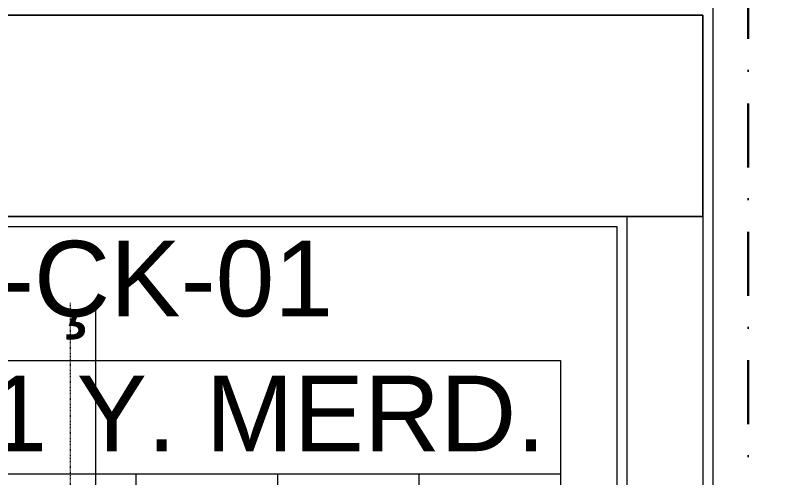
# Model space of a CAD drawing. Extents: x -3709 to 34975, y -230 to 8245.
# Drawn here: x 31241.8 to 31392.1, y 570.5 to 662.4 of the extents above; entities that cross this region are included whole.
import ezdxf
from ezdxf.enums import TextEntityAlignment as Align

# ---------------------------------------------------------------- set-up
doc = ezdxf.new("R2010")
doc.units = 0
doc.linetypes.add('DASHDOT', pattern=[25.4, 12.7, -6.35, 0, -6.35])
doc.linetypes.add('DOT2', pattern=[0.125, 0, -0.125])
doc.layers.get('0').update_dxf_attribs({"color": 9, "lineweight": 9})
for name, color, linetype, lineweight in [('00', 9, 'Continuous', 9), ('01', 9, 'Continuous', 9), ('14', 9, 'Continuous', 9), ('19', 9, 'Continuous', 9), ('19D', 9, 'DOT2', 9), ('21_MAHAL', 9, 'Continuous', 9), ('35', 9, 'Continuous', 9), ('E-KABLO', 7, 'Continuous', 30)]:
    doc.layers.add(name, color=color, linetype=linetype, lineweight=lineweight)
doc.styles.add('Arial', font='arial.ttf', dxfattribs={"height": 2.5})
doc.styles.add('MuuM_TEXT-STANDART', font='ARIALN.TTF')

# ---------------------------------------------------------------- blocks, each defined once
blk = doc.blocks.new('0_roomno2')
blk.add_lwpolyline([(19.375, -10.5), (0, -10.5), (0, 0), (19.375, 0)], close=True)
for points in [[(0, -3), (19.375, -3)], [(8.125, -3), (8.125, -10.5)], [(11.875, -3), (11.875, -10.5)], [(15.625, -3), (15.625, -10.5)], [(0, -6.75), (8.125, -6.75)]]:
    blk.add_lwpolyline(points)
at = {"style": 'MuuM_TEXT-STANDART', "width": 0.6}
blk.add_text('H:', height=1.5, dxfattribs=at).set_placement((0.35, -8.608), align=Align.MIDDLE_LEFT)
at = {"style": 'Arial'}
blk.add_attdef('ODANO', (0, 1.17), '', height=2, dxfattribs=at)
blk.add_attdef('MEKANADI', text='', height=2, dxfattribs=at).set_placement((0.35, -3), align=Align.BOTTOM_LEFT)
at = {"style": 'MuuM_TEXT-STANDART', "width": 0.6}
for tag, p in [('YER01', (10, -4.5)), ('TAVAN01', (13.75, -4.5)), ('DUVAR01', (17.5, -4.5)), ('YER02', (10, -6.75)), ('TAVAN02', (13.75, -6.75)), ('DUVAR02', (17.5, -6.75)), ('YER03', (10, -9)), ('TAVAN03', (13.75, -9)), ('DUVAR03', (17.5, -9))]:
    blk.add_attdef(tag, text='', height=1.5, dxfattribs=at).set_placement(p, align=Align.MIDDLE_CENTER)
for tag, p in [('M2', (0.35, -4.875)), ('TEMIZTAVANYUKSEKLIGI', (1.8, -8.608))]:
    blk.add_attdef(tag, text='', height=1.5, dxfattribs=at).set_placement(p, align=Align.MIDDLE_LEFT)
blk = doc.blocks.new('MERDVN2.KAT')
at = {"layer": '19', "linetype": 'Continuous'}
blk.add_lwpolyline([(17212.84, -297.5), (17212.84, -179.5)], dxfattribs=at)
at = {"layer": '19D'}
blk.add_lwpolyline([(17207.84, -302.5), (17207.84, -179.5)], dxfattribs=at)

msp = doc.modelspace()

# ---------------------------------------------------------------- linework, layer by layer
at = {"layer": '00'}
msp.add_lwpolyline([(31378.33, 622.4), (31378.33, 622.4), (31378.33, 622.4), (31378.33, 622.4), (31378.33, 482.4), (31363.33, 482.4), (31363.33, 622.4), (31378.33, 622.4)], close=True, dxfattribs=at)
at = {"layer": '01'}
for points in [[(31378.33, 312.4), (30778.33, 312.4), (30778.33, 662.4), (31378.33, 662.4), (31378.33, 622.4), (30828.33, 622.4), (30828.33, 352.4), (31378.33, 352.4)], [(31378.33, 662.4), (30778.33, 662.4), (30778.33, 312.4), (31378.33, 312.4), (31378.33, 352.4), (30828.33, 352.4), (30828.33, 622.4), (31378.33, 622.4)]]:
    msp.add_lwpolyline(points, close=True, dxfattribs=at)
at = {"layer": '14'}
msp.add_lwpolyline([(31465.62, 744.4), (31465.62, 740.4), (31380.33, 740.4), (31380.33, 480.4), (31361.33, 480.4), (31361.33, 620.4), (31361.33, 620.4), (31361.33, 620.4), (30830.33, 620.4), (30830.33, 354.4), (31361.33, 354.4), (31361.33, 354.4), (31361.33, 354.4), (31361.33, 374.4), (31380.33, 374.4), (31380.33, 334.4), (31576.33, 334.4), (31576.33, 394.4), (31636.39, 394.4), (31636.33, 740.4), (31571.62, 740.4), (31571.62, 744.4)], dxfattribs=at)
at = {"layer": '35'}
msp.add_lwpolyline([(31200.33, 472.4), (31200.33, 472.4), (31200.33, 354.4), (31230.84, 354.4), (31230.84, 354.4), (31361.33, 354.4), (31361.33, 374.4), (31380.33, 374.4), (31380.33, 334.4), (31576.33, 334.4), (31576.33, 394.4), (31636.39, 394.4), (31636.33, 740.4), (31380.33, 740.4), (31380.33, 480.4), (31361.33, 480.4), (31361.33, 620.4), (31232.84, 620.4), (31232.84, 620.4), (31200.33, 620.4), (31200.33, 502.4), (31200.33, 502.4), (31200.33, 472.4)], dxfattribs=at)
at = {"layer": 'E-KABLO', "color": 6, "linetype": 'DASHDOT'}
msp.add_line((31387.33, 695.88), (31387.33, 487.3), dxfattribs=at)

# ---------------------------------------------------------------- block references
msp.add_blockref('MERDVN2.KAT', (14044.98, 784.8))
at = {"layer": '21_MAHAL'}
ref = msp.add_blockref('0_roomno2', (31204.8, 593.82), dxfattribs=dict(at, xscale=7.5, yscale=7.5, zscale=7.5))
ref.add_attrib('ODANO', 'VW-ÇK-01', (31204.8, 602.59), dxfattribs={"layer": '0', "height": 15, "style": 'Arial'})
ref.add_attrib('MEKANADI', 'M01 Y. MERD.', dxfattribs={"layer": '0', "height": 15, "style": 'Arial'}).set_placement((31207.42, 571.32), align=Align.BOTTOM_LEFT)
ref.add_attrib('M2', '##### m2', dxfattribs={"layer": '0', "height": 11.25, "style": 'MuuM_TEXT-STANDART', "width": 0.6}).set_placement((31207.42, 557.26), align=Align.MIDDLE_LEFT)
ref.add_attrib('TEMIZTAVANYUKSEKLIGI', '3.50 m', dxfattribs={"layer": '0', "height": 11.25, "style": 'MuuM_TEXT-STANDART', "width": 0.6}).set_placement((31218.3, 529.26), align=Align.MIDDLE_LEFT)
ref.add_attrib('YER01', 'Y03', dxfattribs={"layer": '0', "height": 11.25, "style": 'MuuM_TEXT-STANDART', "width": 0.6}).set_placement((31279.8, 560.07), align=Align.MIDDLE_CENTER)
ref.add_attrib('TAVAN01', 'T09', dxfattribs={"layer": '0', "height": 11.25, "style": 'MuuM_TEXT-STANDART', "width": 0.6}).set_placement((31307.92, 560.07), align=Align.MIDDLE_CENTER)
ref.add_attrib('DUVAR01', 'D07A', dxfattribs={"layer": '0', "height": 11.25, "style": 'MuuM_TEXT-STANDART', "width": 0.6}).set_placement((31336.05, 560.07), align=Align.MIDDLE_CENTER)
ref.add_attrib('YER02', 'Y04', dxfattribs={"layer": '0', "height": 11.25, "style": 'MuuM_TEXT-STANDART', "width": 0.6}).set_placement((31279.8, 543.19), align=Align.MIDDLE_CENTER)

doc.saveas('drawing.dxf')
